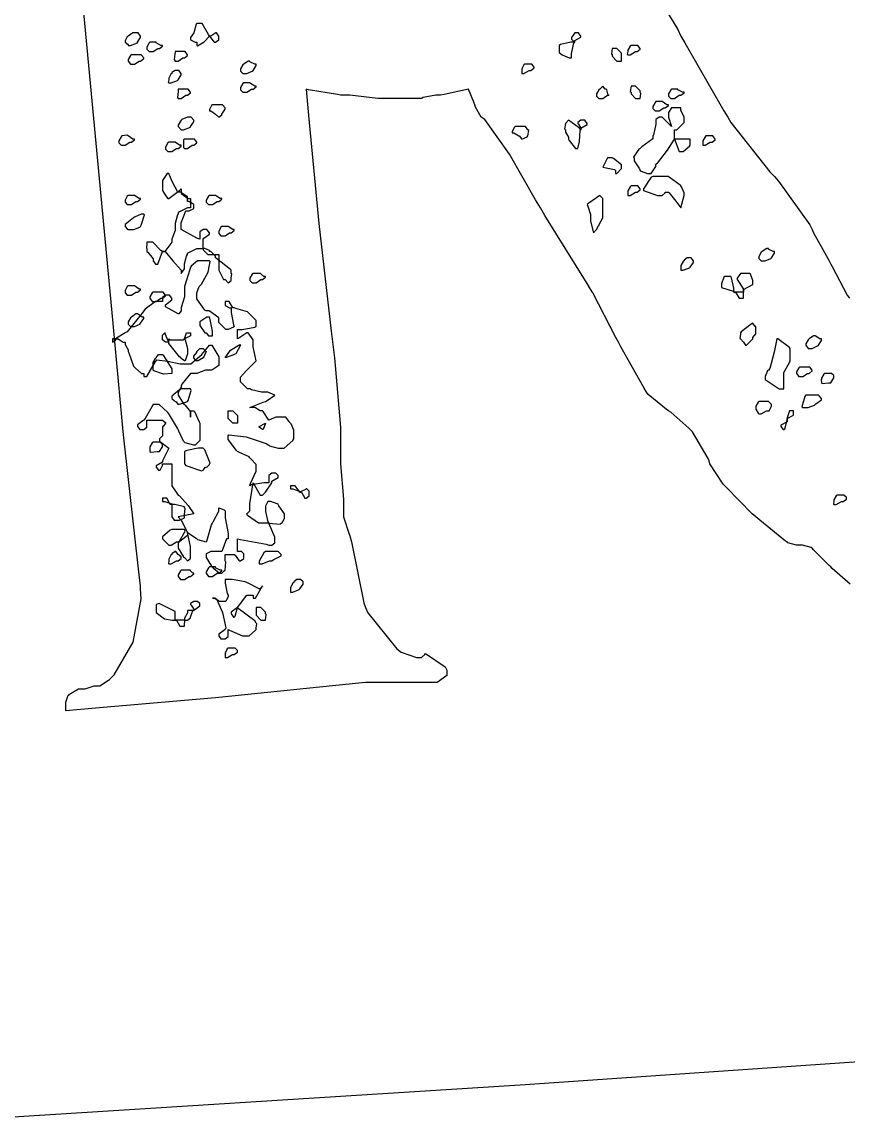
# Model space of a CAD drawing. Extents: x 71 to 283, y 22 to 328.
# Drawn here: x 220.87 to 230.21, y 51.6 to 64.01 of the extents above; entities that cross this region are included whole.
import ezdxf

# ---------------------------------------------------------------- set-up
doc = ezdxf.new("R2010")
doc.units = 0
doc.header["$MEASUREMENT"] = 0

msp = doc.modelspace()

# ---------------------------------------------------------------- linework, layer by layer
at = {"color": 7}
for points in [[(230.23, 57.6612), (230.028, 57.839), (230.011, 57.8556), (229.993, 57.8735), (229.817, 58.0499), (229.799, 58.0679), (229.789, 58.0775), (229.69, 58.1021), (229.658, 58.1021), (229.622, 58.1021), (229.526, 58.1297), (229.518, 58.1381), (229.5, 58.1477), (229.209, 58.3861), (229.165, 58.4207), (229.121, 58.4563), (228.829, 58.7555), (228.812, 58.7735), (228.794, 58.7911), (228.644, 59.0201), (228.636, 59.0543), (228.626, 59.0822), (228.45, 59.381), (228.424, 59.4071), (228.406, 59.4251), (228.203, 59.6029), (228.177, 59.6194), (228.15, 59.6374), (227.947, 59.8054), (227.93, 59.8318), (227.903, 59.8759), (227.638, 60.343), (227.612, 60.3952), (227.584, 60.4492), (227.321, 60.9505), (227.295, 60.9946), (227.259, 61.0567), (226.782, 61.8243), (226.73, 61.9125), (226.676, 62.0007), (226.381, 62.5175), (226.104, 62.9087), (226.06, 62.9348), (226.06, 62.9348), (225.998, 63.0509), (225.99, 63.077), (225.98, 63.1045), (225.918, 63.2534), (225.918, 63.2534), (225.918, 63.2534), (225.645, 63.1927), (225.601, 63.1832), (225.548, 63.1832), (225.407, 63.1567), (225.389, 63.1472), (225.301, 63.1472), (225.103, 63.1472), (225.036, 63.1472), (224.894, 63.1472), (224.578, 63.1832), (224.473, 63.1832), (224.437, 63.1927), (224.11, 63.2449), (224.084, 63.2534), (224.11, 62.9543), (224.229, 61.7361), (224.367, 60.5194), (224.403, 60.2188), (224.411, 60.1306), (224.473, 59.4307), (224.473, 59.1965), (224.473, 59.0201), (224.507, 58.6232), (224.507, 58.4909), (224.507, 58.4207), (224.569, 58.2263), (224.579, 58.2083), (224.595, 58.1381), (224.737, 57.4506), (224.755, 57.3966), (224.782, 57.3359), (225.107, 56.9309), (225.142, 56.9034), (225.159, 56.8949), (225.331, 56.8332), (225.389, 56.8332), (225.425, 56.8674), (225.433, 56.8773), (225.654, 56.727), (225.672, 56.691), (225.672, 56.691), (225.672, 56.6568), (225.672, 56.6568), (225.672, 56.6304), (225.565, 56.5506), (225.531, 56.5506), (225.504, 56.5506), (225.444, 56.5506), (225.425, 56.5506), (225.257, 56.5506), (224.881, 56.5506), (224.755, 56.5506), (224.419, 56.5161), (223.062, 56.3785), (221.703, 56.2599), (221.368, 56.2321), (221.368, 56.2501), (221.368, 56.2913), (221.368, 56.304), (221.368, 56.3301), (221.394, 56.4085), (221.404, 56.4085), (221.412, 56.4183), (221.511, 56.4804), (221.544, 56.4804), (221.589, 56.4804), (221.688, 56.5146), (221.721, 56.5146), (221.755, 56.5146), (221.852, 56.5767), (221.861, 56.5848), (221.914, 56.6388), (222.13, 57.0054), (222.222, 57.4947), (222.214, 57.609), (222.214, 57.609), (222.214, 57.6351), (222.214, 57.6432), (222.196, 57.7674), (222.02, 59.3467), (222.003, 59.5492), (221.888, 60.7674), (220.741, 72.9368)], [(228.071, 64.2772), (228.282, 63.9244), (228.317, 63.8528), (228.362, 63.7741), (228.802, 63.0068), (228.847, 62.9348), (228.881, 62.8745), (229.322, 62.3189), (229.376, 62.2653), (229.42, 62.2131), (229.773, 61.7195), (229.799, 61.6659), (229.817, 61.6313), (229.993, 61.3131), (230.011, 61.2771), (230.028, 61.251), (230.196, 60.9258), (230.223, 60.8902)]]:
    msp.add_lwpolyline(points, dxfattribs=at)
for points in [[(222.992, 63.8528), (222.982, 63.8708), (222.909, 63.9932), (222.885, 63.9932), (222.885, 63.9932), (222.858, 63.9932), (222.849, 63.9932), (222.84, 63.9851), (222.815, 63.8888), (222.815, 63.8888), (222.815, 63.8888), (222.779, 63.8348), (222.779, 63.8168), (222.779, 63.8087), (222.831, 63.7826), (222.849, 63.7826), (222.849, 63.7826), (222.849, 63.7565), (222.849, 63.7466), (222.855, 63.7413), (222.934, 63.7879), (222.992, 63.8528), (222.992, 63.8528), (222.992, 63.8528), (223.044, 63.7826), (223.062, 63.7826), (223.062, 63.7826), (223.096, 63.8087), (223.096, 63.8168), (223.096, 63.8168), (223.096, 63.8447), (223.096, 63.8528), (223.096, 63.8528), (223.07, 63.8888), (223.062, 63.8888), (223.052, 63.8803), (223.007, 63.8528), (222.992, 63.8528)], [(222.074, 63.7466), (222.074, 63.7466), (222.074, 63.7466), (222.074, 63.7466), (222.1, 63.7466), (222.18, 63.7741), (222.18, 63.7826), (222.18, 63.7826), (222.214, 63.8362), (222.214, 63.8528), (222.214, 63.8528), (222.188, 63.8888), (222.18, 63.8888), (222.18, 63.8888), (222.152, 63.8888), (222.144, 63.8888), (222.126, 63.8888), (222.074, 63.8528), (222.074, 63.8528), (222.064, 63.8447), (222.038, 63.7992), (222.038, 63.7826), (222.038, 63.7826), (222.074, 63.7565), (222.074, 63.7466)], [(227.119, 63.7826), (227.119, 63.8006), (227.189, 63.8404), (227.189, 63.8528), (227.189, 63.8528), (227.161, 63.8888), (227.153, 63.8888), (227.153, 63.8888), (227.127, 63.8888), (227.119, 63.8888), (227.119, 63.8888), (227.083, 63.8348), (227.083, 63.8168), (227.083, 63.8168), (227.109, 63.7921), (227.119, 63.7826), (227.075, 63.7826), (226.959, 63.7565), (226.942, 63.7466), (226.942, 63.73), (226.942, 63.6901), (226.942, 63.6764), (226.942, 63.6683), (226.977, 63.6404), (226.977, 63.6404), (226.977, 63.6404), (227.055, 63.6062), (227.083, 63.6062), (227.083, 63.6503), (227.109, 63.7741), (227.119, 63.7826)], [(222.39, 63.7826), (222.373, 63.7826), (222.333, 63.7826), (222.32, 63.7826), (222.311, 63.7741), (222.286, 63.7286), (222.286, 63.7124), (222.286, 63.7039), (222.311, 63.6764), (222.32, 63.6764), (222.32, 63.6764), (222.346, 63.6764), (222.356, 63.6764), (222.356, 63.6764), (222.408, 63.7124), (222.426, 63.7124), (222.426, 63.7124), (222.462, 63.7385), (222.462, 63.7466), (222.444, 63.7466), (222.39, 63.7741), (222.39, 63.7826)], [(227.648, 63.6404), (227.648, 63.6584), (227.594, 63.7124), (227.578, 63.7124), (227.578, 63.7124), (227.55, 63.7124), (227.542, 63.7124), (227.542, 63.7124), (227.532, 63.6503), (227.542, 63.6404), (227.542, 63.6242), (227.594, 63.5702), (227.612, 63.5702), (227.612, 63.5702), (227.638, 63.5702), (227.648, 63.5702), (227.648, 63.5702), (227.648, 63.6242), (227.648, 63.6404)], [(227.718, 63.6404), (227.718, 63.6404), (227.718, 63.6404), (227.718, 63.6404), (227.744, 63.6404), (227.803, 63.6764), (227.824, 63.6764), (227.824, 63.6764), (227.858, 63.7039), (227.858, 63.7124), (227.858, 63.7124), (227.832, 63.7466), (227.824, 63.7466), (227.806, 63.7466), (227.766, 63.7466), (227.754, 63.7466), (227.744, 63.7385), (227.718, 63.693), (227.718, 63.6764), (227.718, 63.6764), (227.712, 63.6461), (227.718, 63.6404)], [(222.11, 63.536), (222.11, 63.536), (222.144, 63.536), (222.144, 63.536), (222.144, 63.536), (222.196, 63.5702), (222.214, 63.5702), (222.214, 63.5702), (222.25, 63.5977), (222.25, 63.6062), (222.25, 63.6062), (222.222, 63.6404), (222.214, 63.6404), (222.188, 63.6404), (222.129, 63.6404), (222.11, 63.6404), (222.1, 63.6323), (222.074, 63.5868), (222.074, 63.5702), (222.074, 63.5702), (222.1, 63.536), (222.11, 63.536)], [(222.603, 63.5702), (222.603, 63.5702), (222.639, 63.5702), (222.639, 63.5702), (222.639, 63.5702), (222.691, 63.6062), (222.709, 63.6062), (222.709, 63.6062), (222.743, 63.6323), (222.743, 63.6404), (222.743, 63.6404), (222.717, 63.6764), (222.709, 63.6764), (222.681, 63.6764), (222.622, 63.6764), (222.603, 63.6764), (222.603, 63.6764), (222.593, 63.5882), (222.603, 63.5702), (222.603, 63.5702), (222.603, 63.5702), (222.603, 63.5702)], [(223.449, 63.5702), (223.449, 63.5702), (223.449, 63.5702), (223.449, 63.5702), (223.431, 63.5702), (223.379, 63.536), (223.379, 63.536), (223.369, 63.5275), (223.344, 63.4806), (223.344, 63.464), (223.344, 63.4559), (223.369, 63.4298), (223.379, 63.4298), (223.379, 63.4298), (223.405, 63.4298), (223.415, 63.4298), (223.415, 63.4298), (223.475, 63.4559), (223.485, 63.464), (223.485, 63.464), (223.521, 63.518), (223.521, 63.536), (223.503, 63.536), (223.449, 63.5621), (223.449, 63.5702)], [(222.533, 63.3236), (222.559, 63.3236), (222.629, 63.3511), (222.639, 63.3596), (222.639, 63.3596), (222.673, 63.4132), (222.673, 63.4298), (222.673, 63.4298), (222.647, 63.464), (222.639, 63.464), (222.639, 63.464), (222.611, 63.464), (222.603, 63.464), (222.603, 63.464), (222.567, 63.4393), (222.567, 63.4298), (222.557, 63.4213), (222.533, 63.3758), (222.533, 63.3596), (222.533, 63.3596), (222.527, 63.3293), (222.533, 63.3236)], [(226.519, 63.4298), (226.519, 63.4298), (226.519, 63.4298), (226.519, 63.4298), (226.545, 63.4298), (226.603, 63.464), (226.624, 63.464), (226.624, 63.464), (226.66, 63.4919), (226.66, 63.5), (226.66, 63.5), (226.632, 63.536), (226.624, 63.536), (226.606, 63.536), (226.566, 63.536), (226.554, 63.536), (226.544, 63.5275), (226.519, 63.4806), (226.519, 63.464), (226.519, 63.464), (226.519, 63.4298), (226.519, 63.4298)], [(223.449, 63.3236), (223.431, 63.3236), (223.391, 63.3236), (223.379, 63.3236), (223.369, 63.3155), (223.344, 63.27), (223.344, 63.2534), (223.344, 63.2449), (223.369, 63.2174), (223.379, 63.2174), (223.379, 63.2174), (223.405, 63.2174), (223.415, 63.2174), (223.415, 63.2174), (223.467, 63.2534), (223.485, 63.2534), (223.485, 63.2534), (223.521, 63.2795), (223.521, 63.2876), (223.503, 63.2876), (223.457, 63.3155), (223.449, 63.3236)], [(222.639, 63.1472), (222.639, 63.1472), (222.673, 63.1472), (222.673, 63.1472), (222.673, 63.1472), (222.726, 63.1832), (222.743, 63.1832), (222.743, 63.1832), (222.779, 63.2093), (222.779, 63.2174), (222.779, 63.2174), (222.752, 63.2534), (222.743, 63.2534), (222.717, 63.2534), (222.658, 63.2534), (222.639, 63.2534), (222.639, 63.2273), (222.629, 63.1567), (222.639, 63.1472)], [(227.471, 63.2534), (227.462, 63.2534), (227.435, 63.2876), (227.435, 63.2876), (227.401, 63.2534), (227.391, 63.2449), (227.365, 63.1994), (227.365, 63.1832), (227.365, 63.1747), (227.391, 63.1472), (227.401, 63.1472), (227.401, 63.1472), (227.426, 63.1472), (227.435, 63.1472), (227.435, 63.1472), (227.488, 63.1832), (227.506, 63.1832), (227.496, 63.1832), (227.48, 63.2449), (227.471, 63.2534), (227.471, 63.2534), (227.471, 63.2534), (227.471, 63.2534)], [(227.858, 63.2174), (227.858, 63.2354), (227.805, 63.2876), (227.788, 63.2876), (227.788, 63.2876), (227.762, 63.2876), (227.754, 63.2876), (227.754, 63.2876), (227.744, 63.2273), (227.754, 63.2174), (227.754, 63.2008), (227.806, 63.1472), (227.824, 63.1472), (227.824, 63.1472), (227.849, 63.1472), (227.858, 63.1472), (227.858, 63.1472), (227.866, 63.2037), (227.858, 63.2174)], [(228.283, 63.2534), (228.265, 63.2534), (228.224, 63.2534), (228.211, 63.2534), (228.202, 63.2449), (228.177, 63.1994), (228.177, 63.1832), (228.177, 63.1747), (228.202, 63.1472), (228.211, 63.1472), (228.211, 63.1472), (228.238, 63.1472), (228.247, 63.1472), (228.247, 63.1472), (228.299, 63.1832), (228.317, 63.1832), (228.317, 63.1832), (228.353, 63.2093), (228.353, 63.2174), (228.335, 63.2174), (228.283, 63.2449), (228.283, 63.2534)], [(223.062, 62.9708), (223.096, 62.9348), (223.096, 62.9348), (223.132, 62.9627), (223.132, 62.9708), (223.14, 62.9804), (223.168, 63.0259), (223.168, 63.041), (223.168, 63.041), (223.14, 63.077), (223.132, 63.077), (223.104, 63.077), (223.045, 63.077), (223.026, 63.077), (223.016, 63.0686), (222.992, 63.023), (222.992, 63.0068), (223.008, 63.0068), (223.062, 62.9708), (223.062, 62.9708)], [(228.107, 63.1112), (228.089, 63.1112), (228.048, 63.1112), (228.035, 63.1112), (228.025, 63.1031), (228.001, 63.0576), (228.001, 63.041), (228.001, 63.0329), (228.025, 63.0068), (228.035, 63.0068), (228.035, 63.0068), (228.061, 63.0068), (228.071, 63.0068), (228.071, 63.0068), (228.123, 63.041), (228.141, 63.041), (228.141, 63.041), (228.177, 63.0686), (228.177, 63.077), (228.159, 63.077), (228.107, 63.1112), (228.107, 63.1112)], [(228.247, 62.6883), (228.247, 62.6883), (228.299, 62.5479), (228.317, 62.5479), (228.344, 62.5479), (228.414, 62.6099), (228.424, 62.6181), (228.424, 62.636), (228.424, 62.6759), (228.424, 62.6883), (228.38, 62.6883), (228.28, 62.6883), (228.247, 62.6883), (228.247, 62.7158), (228.247, 62.775), (228.247, 62.7944), (228.273, 62.7944), (228.353, 62.8745), (228.353, 62.9006), (228.353, 62.9363), (228.317, 63.0149), (228.317, 63.041), (228.29, 63.041), (228.231, 63.041), (228.211, 63.041), (228.211, 63.041), (228.177, 62.9888), (228.177, 62.9708), (228.177, 62.9363), (228.211, 62.8304), (228.211, 62.8304), (228.211, 62.8304), (228.105, 62.9348), (228.071, 62.9348), (228.071, 62.9348), (228.035, 62.9102), (228.035, 62.9006), (228.035, 62.8565), (228.009, 62.7338), (228.001, 62.7242), (228.001, 62.6897), (227.876, 62.6001), (227.858, 62.5821), (227.841, 62.574), (227.783, 62.4829), (227.788, 62.4777), (227.788, 62.4431), (227.849, 62.3535), (227.858, 62.3355), (227.867, 62.3274), (227.94, 62.3013), (227.965, 62.3013), (227.981, 62.3013), (228.035, 62.3796), (228.035, 62.4057), (228.053, 62.4156), (228.167, 62.5616), (228.247, 62.6883), (228.247, 62.6883)], [(222.673, 62.7944), (222.673, 62.7944), (222.673, 62.7944), (222.673, 62.7944), (222.699, 62.7944), (222.779, 62.822), (222.779, 62.8304), (222.779, 62.8304), (222.815, 62.884), (222.815, 62.9006), (222.815, 62.9006), (222.787, 62.9348), (222.779, 62.9348), (222.779, 62.9348), (222.752, 62.9348), (222.743, 62.9348), (222.743, 62.9348), (222.681, 62.9102), (222.673, 62.9006), (222.663, 62.8922), (222.639, 62.8467), (222.639, 62.8304), (222.673, 62.7944)], [(226.483, 62.7242), (226.491, 62.7242), (226.519, 62.6883), (226.519, 62.6883), (226.519, 62.6883), (226.58, 62.7158), (226.59, 62.7242), (226.59, 62.7242), (226.598, 62.7863), (226.59, 62.7944), (226.59, 62.7944), (226.562, 62.8304), (226.554, 62.8304), (226.526, 62.8304), (226.467, 62.8304), (226.447, 62.8304), (226.438, 62.822), (226.413, 62.775), (226.413, 62.7585), (226.43, 62.7585), (226.474, 62.7338), (226.483, 62.7242)], [(227.189, 62.7944), (227.171, 62.8124), (227.048, 62.9006), (227.048, 62.9006), (227.013, 62.8646), (227.013, 62.8646), (227.003, 62.804), (227.013, 62.7944), (227.013, 62.7683), (227.048, 62.7091), (227.048, 62.6883), (227.057, 62.6717), (227.128, 62.5821), (227.153, 62.5821), (227.153, 62.5821), (227.171, 62.6622), (227.179, 62.7863), (227.189, 62.7944), (227.189, 62.8124), (227.259, 62.8523), (227.259, 62.8646), (227.259, 62.8646), (227.233, 62.9006), (227.225, 62.9006), (227.225, 62.9006), (227.197, 62.9006), (227.189, 62.9006), (227.189, 62.9006), (227.153, 62.8745), (227.153, 62.8646), (227.161, 62.8565), (227.189, 62.811), (227.189, 62.7944)], [(222.074, 62.7242), (222.074, 62.7242), (222.074, 62.7242), (222.074, 62.7242), (222.064, 62.7338), (222.003, 62.7242), (222.003, 62.7242), (221.994, 62.7158), (221.967, 62.6703), (221.967, 62.654), (221.967, 62.6456), (221.994, 62.6181), (222.003, 62.6181), (222.003, 62.6181), (222.028, 62.6181), (222.038, 62.6181), (222.038, 62.6181), (222.092, 62.654), (222.11, 62.654), (222.11, 62.654), (222.144, 62.6801), (222.144, 62.6883), (222.126, 62.6883), (222.074, 62.7242), (222.074, 62.7242)], [(222.709, 62.5821), (222.709, 62.5821), (222.743, 62.5821), (222.743, 62.5821), (222.743, 62.5821), (222.797, 62.6181), (222.815, 62.6181), (222.815, 62.6181), (222.849, 62.6456), (222.849, 62.654), (222.849, 62.654), (222.823, 62.6883), (222.815, 62.6883), (222.787, 62.6883), (222.728, 62.6883), (222.709, 62.6883), (222.699, 62.6801), (222.699, 62.5919), (222.709, 62.5821), (222.709, 62.5821), (222.709, 62.5821), (222.709, 62.5821)], [(228.564, 62.6181), (228.564, 62.6181), (228.564, 62.6181), (228.564, 62.6181), (228.59, 62.6181), (228.65, 62.654), (228.67, 62.654), (228.67, 62.654), (228.706, 62.6801), (228.706, 62.6883), (228.706, 62.6883), (228.679, 62.7242), (228.67, 62.7242), (228.652, 62.7242), (228.612, 62.7242), (228.6, 62.7242), (228.59, 62.7158), (228.564, 62.6703), (228.564, 62.654), (228.564, 62.654), (228.564, 62.6181), (228.564, 62.6181)], [(222.603, 62.654), (222.585, 62.654), (222.545, 62.654), (222.533, 62.654), (222.523, 62.6456), (222.497, 62.5987), (222.497, 62.5821), (222.497, 62.574), (222.523, 62.5479), (222.533, 62.5479), (222.533, 62.5479), (222.557, 62.5479), (222.567, 62.5479), (222.567, 62.5479), (222.621, 62.5821), (222.639, 62.5821), (222.639, 62.5821), (222.673, 62.6099), (222.673, 62.6181), (222.655, 62.6181), (222.603, 62.654), (222.603, 62.654)], [(227.435, 62.3715), (227.435, 62.3715), (227.568, 62.3454), (227.578, 62.3355), (227.578, 62.3355), (227.578, 62.3108), (227.578, 62.3013), (227.594, 62.3013), (227.648, 62.3549), (227.648, 62.3715), (227.648, 62.399), (227.558, 62.4692), (227.542, 62.4777), (227.542, 62.4777), (227.514, 62.4777), (227.506, 62.4777), (227.488, 62.4777), (227.435, 62.3715), (227.435, 62.3715)], [(222.92, 61.4535), (222.92, 61.437), (222.974, 61.3833), (222.992, 61.3833), (223.018, 61.3833), (223.096, 61.3833), (223.096, 61.3833), (223.096, 61.3488), (223.096, 61.2704), (223.096, 61.2429), (223.096, 61.2084), (223.15, 61.1008), (223.168, 61.1008), (223.202, 61.0665), (223.202, 61.0665), (223.238, 61.0926), (223.238, 61.1008), (223.238, 61.1188), (223.243, 61.1657), (223.238, 61.171), (223.238, 61.171), (223.238, 61.2069), (223.238, 61.2069), (223.228, 61.2165), (223.07, 61.3392), (223.062, 61.3473), (223.062, 61.3653), (223.008, 61.4193), (222.992, 61.4193), (222.992, 61.4288), (222.938, 61.4535), (222.92, 61.4535), (222.92, 61.4811), (222.92, 61.5403), (222.92, 61.5597), (222.928, 61.5692), (222.992, 61.6148), (222.992, 61.6299), (222.992, 61.6299), (222.964, 61.6659), (222.956, 61.6659), (222.956, 61.6659), (222.928, 61.6659), (222.92, 61.6659), (222.92, 61.6659), (222.885, 61.6398), (222.885, 61.6299), (222.885, 61.6133), (222.885, 61.5735), (222.885, 61.5597), (222.849, 61.5692), (222.673, 61.6687), (222.673, 61.7001), (222.673, 61.7442), (222.726, 61.8765), (222.743, 61.8765), (222.761, 61.8765), (222.815, 61.9044), (222.815, 61.9125), (222.815, 61.9125), (222.815, 61.94), (222.815, 61.9485), (222.805, 61.958), (222.758, 61.9827), (222.743, 61.9827), (222.743, 61.9827), (222.743, 62.0102), (222.743, 62.0187), (222.743, 62.0367), (222.665, 62.0889), (222.639, 62.0889), (222.629, 62.0984), (222.571, 62.2088), (222.533, 62.3013), (222.533, 62.3013), (222.515, 62.3013), (222.462, 62.2226), (222.462, 62.1951), (222.462, 62.1785), (222.462, 62.1386), (222.462, 62.1249), (222.462, 62.1069), (222.497, 62.0529), (222.497, 62.0529), (222.497, 62.0529), (222.523, 62.0187), (222.533, 62.0187), (222.533, 62.0187), (222.655, 62.1069), (222.673, 62.1249), (222.673, 62.1249), (222.673, 62.0984), (222.673, 62.0889), (222.673, 62.0723), (222.752, 62.0187), (222.779, 62.0187), (222.779, 61.9926), (222.779, 61.9333), (222.779, 61.9125), (222.743, 61.9125), (222.639, 61.8603), (222.639, 61.8423), (222.629, 61.8338), (222.603, 61.7347), (222.603, 61.7001), (222.603, 61.656), (222.567, 61.5569), (222.567, 61.5237), (222.557, 61.5075), (222.486, 61.4193), (222.462, 61.4193), (222.444, 61.4288), (222.351, 61.5237), (222.32, 61.5237), (222.32, 61.5237), (222.294, 61.5237), (222.286, 61.5237), (222.286, 61.5075), (222.279, 61.4606), (222.286, 61.4535), (222.286, 61.4535), (222.286, 61.4288), (222.286, 61.4193), (222.294, 61.4109), (222.356, 61.3378), (222.356, 61.3131), (222.356, 61.3131), (222.381, 61.2771), (222.39, 61.2771), (222.408, 61.2771), (222.462, 61.4193), (222.462, 61.4193), (222.491, 61.4193), (222.58, 61.3131), (222.673, 61.2069), (222.673, 61.2069), (222.673, 61.2069), (222.673, 61.1808), (222.673, 61.171), (222.673, 61.171), (222.709, 61.2249), (222.709, 61.2429), (222.709, 61.2786), (222.734, 61.3668), (222.743, 61.3833), (222.743, 61.4013), (222.849, 61.4535), (222.885, 61.4535), (222.885, 61.4535), (222.91, 61.4535), (222.92, 61.4535)], [(228.317, 61.9125), (228.317, 61.9125), (228.353, 62.0529), (228.353, 62.0529), (228.353, 62.0808), (228.326, 62.151), (228.317, 62.1591), (228.308, 62.169), (228.185, 62.2572), (228.177, 62.2653), (228.133, 62.2653), (228.034, 62.2653), (228.001, 62.2653), (227.983, 62.2572), (227.894, 62.1249), (227.894, 62.1249), (227.894, 62.1069), (228.053, 62.0529), (228.107, 62.0529), (228.107, 62.0529), (228.141, 62.0808), (228.141, 62.0889), (228.141, 62.0889), (228.167, 62.0889), (228.177, 62.0889), (228.185, 62.0808), (228.26, 61.9883), (228.317, 61.9125), (228.317, 61.9125)], [(227.718, 62.0529), (227.744, 62.0529), (227.803, 62.0889), (227.824, 62.0889), (227.824, 62.0889), (227.858, 62.1164), (227.858, 62.1249), (227.858, 62.1249), (227.832, 62.1591), (227.824, 62.1591), (227.806, 62.1591), (227.766, 62.1591), (227.754, 62.1591), (227.744, 62.151), (227.718, 62.1055), (227.718, 62.0889), (227.718, 62.0889), (227.718, 62.0529), (227.718, 62.0529)], [(222.144, 62.0529), (222.126, 62.0529), (222.086, 62.0529), (222.074, 62.0529), (222.064, 62.0448), (222.038, 61.9993), (222.038, 61.9827), (222.038, 61.9746), (222.064, 61.9485), (222.074, 61.9485), (222.074, 61.9485), (222.1, 61.9485), (222.11, 61.9485), (222.11, 61.9485), (222.162, 61.9827), (222.18, 61.9827), (222.18, 61.9827), (222.214, 62.0102), (222.214, 62.0187), (222.196, 62.0187), (222.144, 62.0529), (222.144, 62.0529)], [(223.062, 62.0529), (223.044, 62.0529), (223.004, 62.0529), (222.992, 62.0529), (222.982, 62.0448), (222.956, 61.9993), (222.956, 61.9827), (222.956, 61.9746), (222.982, 61.9485), (222.992, 61.9485), (222.992, 61.9485), (223.016, 61.9485), (223.026, 61.9485), (223.026, 61.9485), (223.078, 61.9827), (223.096, 61.9827), (223.096, 61.9827), (223.132, 62.0102), (223.132, 62.0187), (223.114, 62.0187), (223.07, 62.0448), (223.062, 62.0529)], [(227.295, 61.8063), (227.295, 61.7622), (227.329, 61.6299), (227.329, 61.6299), (227.365, 61.6659), (227.365, 61.6659), (227.435, 61.7982), (227.435, 61.8423), (227.435, 61.8779), (227.435, 61.9566), (227.435, 61.9827), (227.435, 61.9827), (227.435, 62.0187), (227.435, 62.0187), (227.435, 62.0187), (227.409, 62.0448), (227.401, 62.0529), (227.401, 62.0529), (227.276, 61.9661), (227.259, 61.9485), (227.268, 61.9305), (227.295, 61.8381), (227.295, 61.8063)], [(222.25, 61.8423), (222.222, 61.8423), (222.144, 61.8063), (222.144, 61.8063), (222.134, 61.7982), (222.038, 61.7252), (222.038, 61.7001), (222.038, 61.7001), (222.064, 61.6754), (222.074, 61.6659), (222.074, 61.6659), (222.1, 61.6659), (222.11, 61.6659), (222.136, 61.6659), (222.204, 61.692), (222.214, 61.7001), (222.222, 61.7181), (222.258, 61.8338), (222.25, 61.8423), (222.25, 61.8423), (222.25, 61.8423), (222.25, 61.8423)], [(223.202, 61.7001), (223.184, 61.7001), (223.144, 61.7001), (223.132, 61.7001), (223.122, 61.692), (223.096, 61.6465), (223.096, 61.6299), (223.096, 61.6218), (223.122, 61.5957), (223.132, 61.5957), (223.132, 61.5957), (223.158, 61.5957), (223.168, 61.5957), (223.168, 61.5957), (223.22, 61.6299), (223.238, 61.6299), (223.238, 61.6299), (223.272, 61.6574), (223.272, 61.6659), (223.255, 61.6659), (223.202, 61.7001), (223.202, 61.7001)], [(229.306, 61.4535), (229.288, 61.4535), (229.235, 61.4193), (229.235, 61.4193), (229.225, 61.4109), (229.199, 61.3639), (229.199, 61.3473), (229.199, 61.3392), (229.225, 61.3131), (229.235, 61.3131), (229.235, 61.3131), (229.26, 61.3131), (229.27, 61.3131), (229.27, 61.3131), (229.332, 61.3392), (229.342, 61.3473), (229.342, 61.3473), (229.376, 61.4013), (229.376, 61.4193), (229.358, 61.4193), (229.306, 61.4454), (229.306, 61.4535)], [(228.317, 61.2069), (228.344, 61.2069), (228.414, 61.2345), (228.424, 61.2429), (228.424, 61.2429), (228.46, 61.2965), (228.46, 61.3131), (228.46, 61.3131), (228.432, 61.3473), (228.424, 61.3473), (228.424, 61.3473), (228.396, 61.3473), (228.388, 61.3473), (228.388, 61.3473), (228.353, 61.3227), (228.353, 61.3131), (228.344, 61.3047), (228.317, 61.2592), (228.317, 61.2429), (228.317, 61.2429), (228.317, 61.2069), (228.317, 61.2069)], [(223.661, 58.3487), (223.661, 58.3487), (223.792, 58.3406), (223.802, 58.3487), (223.81, 58.3487), (223.838, 58.4027), (223.838, 58.4207), (223.838, 58.4563), (223.775, 58.5445), (223.767, 58.5611), (223.757, 58.5706), (223.684, 58.5971), (223.661, 58.5971), (223.652, 58.5971), (223.625, 58.5431), (223.625, 58.5251), (223.625, 58.481), (223.652, 58.3667), (223.661, 58.3487), (223.643, 58.3487), (223.603, 58.3487), (223.591, 58.3487), (223.547, 58.3487), (223.423, 58.4383), (223.415, 58.4549), (223.415, 58.4549), (223.439, 58.4824), (223.449, 58.4909), (223.449, 58.5706), (223.485, 58.8077), (223.485, 58.8077), (223.485, 58.8077), (223.563, 58.6673), (223.591, 58.6673), (223.625, 58.7015), (223.697, 58.8077), (223.697, 58.8257), (223.767, 58.8656), (223.767, 58.8779), (223.767, 58.8878), (223.74, 58.9139), (223.731, 58.9139), (223.731, 58.9139), (223.705, 58.9139), (223.697, 58.9139), (223.697, 58.9139), (223.661, 58.8878), (223.661, 58.8779), (223.661, 58.8617), (223.661, 58.8215), (223.661, 58.8077), (223.607, 58.8077), (223.467, 58.783), (223.449, 58.7735), (223.457, 58.7996), (223.521, 58.9386), (223.521, 58.9841), (223.521, 59.0116), (223.457, 59.0822), (223.449, 59.0903), (223.439, 59.0998), (223.325, 59.1524), (223.308, 59.1605), (223.299, 59.1704), (223.202, 59.2956), (223.202, 59.3369), (223.211, 59.3467), (223.405, 59.3245), (223.634, 59.2487), (223.661, 59.2307), (223.669, 59.2226), (223.769, 59.1965), (223.802, 59.1965), (223.836, 59.1965), (223.934, 59.2847), (223.944, 59.3027), (223.944, 59.3203), (223.944, 59.3605), (223.944, 59.3729), (223.944, 59.4004), (223.916, 59.4706), (223.908, 59.479), (223.898, 59.4886), (223.853, 59.5492), (223.838, 59.5492), (223.82, 59.5492), (223.78, 59.5492), (223.767, 59.5492), (223.74, 59.5492), (223.661, 59.5133), (223.661, 59.5133), (223.661, 59.5133), (223.599, 59.6113), (223.591, 59.6194), (223.563, 59.6194), (223.504, 59.6554), (223.485, 59.6554), (223.485, 59.6554), (223.457, 59.6554), (223.449, 59.6554), (223.449, 59.6554), (223.599, 59.7172), (223.625, 59.7256), (223.643, 59.7352), (223.731, 59.7958), (223.731, 59.7958), (223.731, 59.7958), (223.652, 59.8318), (223.625, 59.8318), (223.581, 59.8318), (223.467, 59.8579), (223.449, 59.866), (223.423, 59.866), (223.344, 59.9461), (223.344, 59.9722), (223.344, 59.9997), (223.405, 60.0699), (223.415, 60.0784), (223.423, 60.0879), (223.521, 60.1846), (223.521, 60.1846), (223.521, 60.1846), (223.485, 60.343), (223.485, 60.3952), (223.485, 60.4227), (223.431, 60.5014), (223.415, 60.5014), (223.415, 60.5014), (223.325, 60.4407), (223.308, 60.4312), (223.308, 60.4587), (223.308, 60.518), (223.308, 60.5374), (223.361, 60.5374), (223.503, 60.5635), (223.521, 60.5716), (223.521, 60.5716), (223.521, 60.5991), (223.521, 60.6076), (223.521, 60.6407), (223.423, 60.7356), (223.29, 60.7755), (223.272, 60.784), (223.255, 60.784), (223.214, 60.8542), (223.202, 60.8542), (223.202, 60.8542), (223.176, 60.8542), (223.168, 60.8542), (223.168, 60.8542), (223.168, 60.8281), (223.168, 60.8182), (223.168, 60.8101), (223.22, 60.784), (223.238, 60.784), (223.238, 60.7314), (223.263, 60.5896), (223.272, 60.5716), (223.263, 60.5635), (223.202, 60.5374), (223.202, 60.5374), (223.175, 60.5374), (223.096, 60.6157), (223.096, 60.6418), (223.096, 60.6697), (222.99, 60.748), (222.956, 60.748), (222.938, 60.7579), (222.849, 60.8831), (222.849, 60.9244), (222.849, 60.9519), (222.875, 61.0224), (222.885, 61.0306), (222.902, 61.0485), (222.978, 61.1851), (223, 61.3047), (222.992, 61.3131), (222.992, 61.3131), (222.885, 61.3131), (222.885, 61.3131), (222.858, 61.3131), (222.787, 61.2525), (222.779, 61.2429), (222.77, 61.2165), (222.709, 61.0249), (222.709, 60.9604), (222.709, 60.9078), (222.673, 60.7882), (222.673, 60.748), (222.673, 60.748), (222.647, 60.7138), (222.639, 60.7138), (222.639, 60.7138), (222.497, 60.7921), (222.497, 60.8182), (222.497, 60.8182), (222.567, 60.8722), (222.567, 60.8902), (222.567, 60.8902), (222.541, 60.9244), (222.533, 60.9244), (222.533, 60.9244), (222.505, 60.9244), (222.497, 60.9244), (222.497, 60.9244), (222.462, 60.8997), (222.462, 60.8902), (222.462, 60.8902), (222.462, 60.8542), (222.462, 60.8542), (222.462, 60.8542), (222.435, 60.8542), (222.426, 60.8542), (222.382, 60.8542), (222.267, 60.766), (222.25, 60.748), (222.232, 60.7219), (222.064, 60.5109), (222.038, 60.5014), (222.028, 60.4933), (221.941, 60.4407), (221.933, 60.4312), (221.933, 60.4312), (221.897, 60.4312), (221.897, 60.4312), (221.897, 60.4312), (221.897, 60.4051), (221.897, 60.3952), (221.897, 60.3952), (221.933, 60.4227), (221.933, 60.4312), (221.959, 60.4312), (222.017, 60.3952), (222.038, 60.3952), (222.038, 60.3691), (222.074, 60.3098), (222.074, 60.289), (222.082, 60.2728), (222.134, 60.1225), (222.144, 60.1126), (222.152, 60.1045), (222.225, 60.0424), (222.25, 60.0424), (222.25, 60.0424), (222.25, 60.0177), (222.25, 60.0082), (222.285, 60.0082), (222.381, 60.1761), (222.39, 60.1846), (222.399, 60.1941), (222.523, 60.1804), (222.662, 60.1486), (222.709, 60.1486), (222.709, 60.1486), (222.734, 60.1486), (222.743, 60.1486), (222.783, 60.1486), (222.906, 60.2548), (222.992, 60.361), (222.992, 60.361), (223.018, 60.361), (223.096, 60.2287), (223.096, 60.1846), (223.096, 60.1846), (223.096, 60.1581), (223.096, 60.1486), (223.096, 60.132), (223.018, 60.0784), (222.992, 60.0784), (222.947, 60.0784), (222.848, 60.0424), (222.815, 60.0424), (222.779, 60.0424), (222.681, 59.92), (222.673, 59.902), (222.673, 59.8854), (222.639, 59.8318), (222.639, 59.8318), (222.639, 59.7972), (222.699, 59.6995), (222.709, 59.6896), (222.717, 59.6815), (222.779, 59.6085), (222.779, 59.5835), (222.779, 59.5835), (222.779, 59.5588), (222.779, 59.5492), (222.779, 59.5492), (222.779, 59.6194), (222.779, 59.6194), (222.779, 59.6194), (222.805, 59.6194), (222.815, 59.6194), (222.823, 59.6113), (222.875, 59.4967), (222.885, 59.479), (222.885, 59.461), (222.885, 59.4212), (222.885, 59.4071), (222.885, 59.381), (222.885, 59.3027), (222.885, 59.3027), (222.885, 59.2847), (222.831, 59.2307), (222.815, 59.2307), (222.815, 59.2307), (222.717, 59.2586), (222.709, 59.2667), (222.699, 59.2762), (222.647, 59.3908), (222.639, 59.4071), (222.629, 59.4251), (222.541, 59.5753), (222.533, 59.5835), (222.523, 59.6015), (222.424, 59.6896), (222.39, 59.6896), (222.355, 59.6896), (222.267, 59.5313), (222.25, 59.5133), (222.24, 59.5051), (222.18, 59.4596), (222.18, 59.4431), (222.18, 59.4431), (222.204, 59.4071), (222.214, 59.4071), (222.214, 59.4071), (222.24, 59.4071), (222.25, 59.4071), (222.25, 59.4071), (222.286, 59.4349), (222.286, 59.4431), (222.286, 59.461), (222.286, 59.5009), (222.286, 59.5133), (222.33, 59.5133), (222.462, 59.5133), (222.462, 59.5133), (222.462, 59.5133), (222.497, 59.4886), (222.497, 59.479), (222.497, 59.479), (222.47, 59.4431), (222.462, 59.4431), (222.462, 59.4431), (222.462, 59.3644), (222.462, 59.3369), (222.462, 59.3369), (222.435, 59.3122), (222.426, 59.3027), (222.426, 59.2762), (222.533, 59.1965), (222.533, 59.1965), (222.533, 59.1965), (222.462, 59.0543), (222.462, 59.0543), (222.462, 59.0381), (222.39, 58.9979), (222.39, 58.9841), (222.39, 58.9841), (222.417, 58.9499), (222.426, 58.9499), (222.435, 58.9499), (222.462, 59.0035), (222.462, 59.0201), (222.488, 59.0201), (222.546, 59.0201), (222.567, 59.0201), (222.567, 58.9675), (222.567, 58.8479), (222.567, 58.8077), (222.567, 58.7735), (222.629, 58.6768), (222.639, 58.6673), (222.655, 58.6588), (222.753, 58.5488), (222.815, 58.4549), (222.815, 58.4549), (222.639, 58.4207), (222.673, 58.3847), (222.743, 58.2443), (222.743, 58.2097), (222.639, 58.1297), (222.639, 58.1021), (222.639, 58.0679), (222.699, 57.9713), (222.709, 57.9617), (222.743, 57.9258), (222.743, 57.9258), (222.779, 57.9533), (222.779, 57.9617), (222.779, 57.9797), (222.779, 58.0196), (222.779, 58.0319), (222.779, 58.0856), (222.743, 58.2443), (222.743, 58.2443), (222.743, 58.2443), (222.84, 58.1822), (222.849, 58.1723), (222.858, 58.1642), (222.956, 58.1381), (222.956, 58.1381), (222.964, 58.1477), (223.016, 58.3325), (223.026, 58.3487), (223.034, 58.3667), (223.096, 58.4867), (223.096, 58.5251), (223.096, 58.5251), (223.158, 58.5004), (223.168, 58.4909), (223.168, 58.4122), (223.202, 58.233), (223.202, 58.1723), (223.184, 58.1723), (223.132, 58.0319), (223.132, 58.0319), (223.026, 58.0319), (223.008, 58.0319), (222.956, 58.0058), (222.956, 57.996), (222.956, 57.9617), (223.016, 57.8651), (223.026, 57.8556), (223.034, 57.8474), (223.107, 57.7854), (223.132, 57.7854), (223.132, 57.7854), (223.158, 57.8115), (223.168, 57.8196), (223.168, 57.8196), (223.176, 57.9092), (223.168, 57.9258), (223.168, 57.9438), (223.168, 57.9836), (223.168, 57.996), (223.194, 57.996), (223.252, 57.996), (223.272, 57.996), (223.281, 57.9878), (223.328, 57.9258), (223.344, 57.9258), (223.344, 57.9258), (223.379, 57.9533), (223.379, 57.9617), (223.379, 57.9617), (223.379, 57.9878), (223.379, 57.996), (223.379, 58.0058), (223.352, 58.0319), (223.344, 58.0319), (223.344, 58.0319), (223.308, 58.0319), (223.308, 58.0319), (223.308, 58.0679), (223.308, 58.1462), (223.308, 58.1723), (223.343, 58.1642), (223.634, 58.112), (223.661, 58.1021), (223.661, 58.1021), (223.687, 58.1021), (223.697, 58.1021), (223.697, 58.1021), (223.731, 58.1297), (223.731, 58.1381), (223.731, 58.1918), (223.661, 58.3487), (223.661, 58.3487)], [(223.555, 61.171), (223.537, 61.171), (223.497, 61.171), (223.485, 61.171), (223.475, 61.1628), (223.449, 61.1173), (223.449, 61.1008), (223.449, 61.0926), (223.475, 61.0665), (223.485, 61.0665), (223.485, 61.0665), (223.511, 61.0665), (223.521, 61.0665), (223.521, 61.0665), (223.573, 61.1008), (223.591, 61.1008), (223.591, 61.1008), (223.625, 61.1283), (223.625, 61.1367), (223.607, 61.1367), (223.567, 61.171), (223.555, 61.171)], [(229.023, 60.9604), (229.023, 60.9879), (229.129, 61.0471), (229.129, 61.0665), (229.129, 61.0926), (229.102, 61.1628), (229.093, 61.171), (229.067, 61.171), (229.008, 61.171), (228.989, 61.171), (228.989, 61.171), (228.953, 61.1188), (228.953, 61.1008), (228.961, 61.0926), (229.023, 60.9935), (229.023, 60.9604), (228.995, 60.9604), (228.936, 60.9604), (228.917, 60.9604), (228.917, 61.0044), (228.891, 61.1202), (228.883, 61.1367), (228.865, 61.1367), (228.825, 61.1367), (228.812, 61.1367), (228.802, 61.1283), (228.776, 61.0553), (228.776, 61.0306), (228.776, 61.014), (228.907, 60.9699), (228.917, 60.9604), (228.935, 60.9604), (228.975, 60.8902), (228.989, 60.8902), (228.989, 60.8902), (229.013, 60.8902), (229.023, 60.8902), (229.023, 60.9604)], [(222.144, 61.0306), (222.126, 61.0306), (222.086, 61.0306), (222.074, 61.0306), (222.064, 61.0224), (222.038, 60.9769), (222.038, 60.9604), (222.038, 60.9519), (222.064, 60.9244), (222.074, 60.9244), (222.074, 60.9244), (222.1, 60.9244), (222.11, 60.9244), (222.11, 60.9244), (222.162, 60.9604), (222.18, 60.9604), (222.18, 60.9604), (222.214, 60.9865), (222.214, 60.9946), (222.196, 60.9946), (222.144, 61.0306), (222.144, 61.0306)], [(222.356, 60.8542), (222.356, 60.8542), (222.39, 60.8542), (222.39, 60.8542), (222.39, 60.8542), (222.444, 60.8902), (222.462, 60.8902), (222.462, 60.8902), (222.497, 60.9163), (222.497, 60.9244), (222.497, 60.9244), (222.47, 60.9604), (222.462, 60.9604), (222.435, 60.9604), (222.375, 60.9604), (222.356, 60.9604), (222.346, 60.9519), (222.32, 60.9064), (222.32, 60.8902), (222.32, 60.8902), (222.346, 60.8542), (222.356, 60.8542)], [(222.18, 60.7138), (222.18, 60.7138), (222.18, 60.7138), (222.18, 60.7138), (222.162, 60.7138), (222.11, 60.6778), (222.11, 60.6778), (222.1, 60.6697), (222.074, 60.6242), (222.074, 60.6076), (222.074, 60.5991), (222.1, 60.5716), (222.11, 60.5716), (222.11, 60.5716), (222.134, 60.5716), (222.144, 60.5716), (222.144, 60.5716), (222.204, 60.5991), (222.214, 60.6076), (222.214, 60.6076), (222.25, 60.6612), (222.25, 60.6778), (222.232, 60.6778), (222.18, 60.7138), (222.18, 60.7138)], [(222.992, 60.6778), (222.964, 60.6778), (222.885, 60.6256), (222.885, 60.6076), (222.885, 60.5815), (222.938, 60.5014), (222.956, 60.5014), (222.956, 60.5014), (222.982, 60.4654), (222.992, 60.4654), (222.992, 60.4654), (223.026, 60.4654), (223.026, 60.4654), (223.026, 60.5194), (223, 60.6517), (222.992, 60.6778)], [(228.989, 60.5014), (228.989, 60.4848), (228.982, 60.4379), (228.989, 60.4312), (229.023, 60.3952), (229.023, 60.3952), (229.049, 60.361), (229.059, 60.361), (229.059, 60.361), (229.12, 60.4227), (229.129, 60.4312), (229.129, 60.4492), (229.165, 60.489), (229.165, 60.5014), (229.165, 60.5194), (229.165, 60.5592), (229.165, 60.5716), (229.155, 60.5716), (229.129, 60.6076), (229.129, 60.6076), (229.111, 60.5991), (228.997, 60.5109), (228.989, 60.5014)], [(222.533, 60.3952), (222.533, 60.3952), (222.497, 60.3952), (222.497, 60.3952), (222.497, 60.3952), (222.462, 60.4227), (222.462, 60.4312), (222.462, 60.4312), (222.462, 60.4573), (222.462, 60.4654), (222.462, 60.4753), (222.487, 60.5014), (222.497, 60.5014), (222.487, 60.4933), (222.523, 60.4132), (222.533, 60.3952)], [(222.709, 60.4312), (222.709, 60.4312), (222.734, 60.5014), (222.743, 60.5014), (222.743, 60.5014), (222.77, 60.5014), (222.779, 60.5014), (222.779, 60.5014), (222.779, 60.4753), (222.779, 60.4654), (222.709, 60.4312)], [(229.835, 60.4654), (229.835, 60.4654), (229.835, 60.4654), (229.835, 60.4654), (229.817, 60.4654), (229.765, 60.4312), (229.765, 60.4312), (229.755, 60.4227), (229.729, 60.3772), (229.729, 60.361), (229.729, 60.361), (229.755, 60.325), (229.765, 60.325), (229.765, 60.325), (229.789, 60.325), (229.799, 60.325), (229.799, 60.325), (229.861, 60.3525), (229.871, 60.361), (229.871, 60.361), (229.905, 60.4146), (229.905, 60.4312), (229.887, 60.4312), (229.835, 60.4654), (229.835, 60.4654)], [(222.709, 60.4312), (222.717, 60.4227), (222.743, 60.3236), (222.743, 60.289), (222.743, 60.2629), (222.717, 60.1846), (222.709, 60.1846), (222.709, 60.1846), (222.673, 60.2107), (222.673, 60.2188), (222.655, 60.2287), (222.533, 60.3814), (222.533, 60.4312), (222.549, 60.4227), (222.691, 60.4227), (222.709, 60.4312)], [(223.344, 60.361), (223.344, 60.361), (223.29, 60.2643), (223.272, 60.2548), (223.255, 60.2463), (223.168, 60.2188), (223.168, 60.2188), (223.168, 60.2188), (223.228, 60.3031), (223.336, 60.3691), (223.344, 60.361)], [(229.482, 59.866), (229.482, 59.866), (229.482, 59.902), (229.482, 59.902), (229.482, 59.9295), (229.482, 59.9888), (229.482, 60.0082), (229.482, 60.0523), (229.543, 60.1666), (229.552, 60.1846), (229.552, 60.2107), (229.552, 60.27), (229.552, 60.289), (229.552, 60.289), (229.552, 60.3169), (229.552, 60.325), (229.543, 60.3345), (229.412, 60.4312), (229.412, 60.4312), (229.401, 60.4312), (229.37, 60.2823), (229.322, 60.0964), (229.306, 60.0784), (229.296, 60.0699), (229.27, 60.0082), (229.27, 60.0082), (229.27, 59.9736), (229.428, 59.866), (229.482, 59.866)], [(222.567, 60.0424), (222.567, 60.041), (222.473, 60.0343), (222.364, 60.0699), (222.356, 60.0784), (222.356, 60.0964), (222.356, 60.1363), (222.356, 60.1486), (222.356, 60.1666), (222.381, 60.2107), (222.39, 60.2188), (222.39, 60.2188), (222.417, 60.2548), (222.426, 60.2548), (222.426, 60.2548), (222.462, 60.2548), (222.462, 60.2548), (222.47, 60.2463), (222.567, 60.0936), (222.567, 60.0424)], [(222.849, 60.1846), (222.84, 60.1846), (222.815, 60.2188), (222.815, 60.2188), (222.815, 60.2368), (222.849, 60.2767), (222.849, 60.289), (222.885, 60.325), (222.885, 60.325), (222.91, 60.325), (222.92, 60.325), (222.956, 60.289), (222.956, 60.289), (222.928, 60.2287), (222.92, 60.2188), (222.92, 60.2188), (222.866, 60.1846), (222.849, 60.1846)], [(229.765, 60.1126), (229.737, 60.1126), (229.678, 60.1126), (229.658, 60.1126), (229.649, 60.1045), (229.622, 60.059), (229.622, 60.0424), (229.622, 60.0424), (229.649, 60.0082), (229.658, 60.0082), (229.658, 60.0082), (229.694, 60.0082), (229.694, 60.0082), (229.694, 60.0082), (229.747, 60.0424), (229.765, 60.0424), (229.765, 60.0424), (229.799, 60.0699), (229.799, 60.0784), (229.799, 60.0784), (229.773, 60.1126), (229.765, 60.1126)], [(229.905, 59.9362), (229.905, 59.9362), (229.905, 59.9362), (229.905, 59.9362), (229.913, 59.9281), (229.986, 59.9362), (230.011, 59.9362), (230.011, 59.9362), (230.047, 59.9902), (230.047, 60.0082), (230.047, 60.0177), (230.019, 60.0424), (230.011, 60.0424), (229.993, 60.0424), (229.953, 60.0424), (229.941, 60.0424), (229.931, 60.0343), (229.905, 59.9888), (229.905, 59.9722), (229.901, 59.968), (229.904, 59.9362), (229.905, 59.9362)], [(222.779, 59.866), (222.752, 59.866), (222.692, 59.866), (222.673, 59.866), (222.655, 59.8579), (222.567, 59.7849), (222.567, 59.7598), (222.567, 59.7598), (222.593, 59.7352), (222.603, 59.7256), (222.611, 59.7256), (222.639, 59.6896), (222.639, 59.6896), (222.639, 59.6896), (222.726, 59.7172), (222.743, 59.7256), (222.752, 59.7352), (222.787, 59.8495), (222.779, 59.866), (222.779, 59.866), (222.779, 59.866), (222.779, 59.866)], [(229.199, 59.5835), (229.199, 59.5835), (229.199, 59.5835), (229.199, 59.5835), (229.225, 59.5835), (229.285, 59.6194), (229.306, 59.6194), (229.314, 59.6194), (229.342, 59.6731), (229.342, 59.6896), (229.342, 59.6896), (229.314, 59.7172), (229.306, 59.7256), (229.278, 59.7256), (229.219, 59.7256), (229.199, 59.7256), (229.19, 59.7172), (229.165, 59.6717), (229.165, 59.6554), (229.165, 59.6374), (229.19, 59.5933), (229.199, 59.5835)], [(229.694, 59.6554), (229.694, 59.6554), (229.729, 59.6554), (229.729, 59.6554), (229.755, 59.6554), (229.825, 59.6815), (229.835, 59.6896), (229.843, 59.6995), (229.905, 59.7447), (229.905, 59.7598), (229.905, 59.7598), (229.879, 59.7877), (229.871, 59.7958), (229.835, 59.7958), (229.755, 59.7958), (229.729, 59.7958), (229.719, 59.7793), (229.684, 59.665), (229.694, 59.6554)], [(223.308, 59.5492), (223.308, 59.5492), (223.308, 59.479), (223.308, 59.479), (223.308, 59.479), (223.281, 59.479), (223.272, 59.479), (223.255, 59.479), (223.202, 59.5327), (223.202, 59.5492), (223.202, 59.5492), (223.202, 59.6194), (223.202, 59.6194), (223.202, 59.6194), (223.228, 59.6194), (223.238, 59.6194), (223.255, 59.6194), (223.308, 59.5672), (223.308, 59.5492)], [(229.518, 59.5133), (229.518, 59.5313), (229.588, 59.5711), (229.588, 59.5835), (229.588, 59.5835), (229.588, 59.6113), (229.588, 59.6194), (229.588, 59.6194), (229.561, 59.6194), (229.552, 59.6194), (229.543, 59.6194), (229.518, 59.5408), (229.518, 59.5133), (229.518, 59.4967), (229.446, 59.4568), (229.446, 59.4431), (229.446, 59.4431), (229.472, 59.4071), (229.482, 59.4071), (229.49, 59.4169), (229.518, 59.5133), (229.518, 59.5133)], [(223.625, 59.479), (223.625, 59.479), (223.599, 59.4071), (223.591, 59.4071), (223.591, 59.4071), (223.555, 59.4349), (223.555, 59.4431), (223.625, 59.479)], [(222.32, 59.1605), (222.32, 59.1605), (222.32, 59.1605), (222.32, 59.1605), (222.329, 59.1524), (222.402, 59.1605), (222.426, 59.1605), (222.426, 59.1605), (222.462, 59.2145), (222.462, 59.2307), (222.462, 59.2406), (222.435, 59.2667), (222.426, 59.2667), (222.408, 59.2667), (222.369, 59.2667), (222.356, 59.2667), (222.346, 59.2586), (222.32, 59.213), (222.32, 59.1965), (222.32, 59.1965), (222.32, 59.1605), (222.32, 59.1605)], [(222.92, 59.1965), (222.866, 59.1965), (222.735, 59.1704), (222.709, 59.1605), (222.709, 59.1263), (222.709, 59.0476), (222.709, 59.0201), (222.726, 59.0035), (222.902, 58.9414), (222.92, 58.9499), (222.92, 58.9499), (222.946, 58.9841), (222.956, 58.9841), (222.964, 58.9841), (222.992, 59.0116), (222.992, 59.0201), (223, 59.0296), (222.938, 59.1799), (222.92, 59.1965)], [(224.014, 58.7015), (224.03, 58.7015), (224.07, 58.6313), (224.084, 58.6313), (224.084, 58.6313), (224.12, 58.6588), (224.12, 58.6673), (224.12, 58.6673), (224.12, 58.6934), (224.12, 58.7015), (224.12, 58.7114), (224.093, 58.7375), (224.084, 58.7375), (224.075, 58.7294), (224.014, 58.7015), (224.014, 58.7015), (224.004, 58.7114), (223.959, 58.7735), (223.944, 58.7735), (223.944, 58.7735), (223.916, 58.7735), (223.908, 58.7735), (223.908, 58.7735), (223.908, 58.747), (223.908, 58.7375), (223.934, 58.7375), (224.004, 58.7114), (224.014, 58.7015)], [(222.567, 58.5611), (222.549, 58.5611), (222.509, 58.6313), (222.497, 58.6313), (222.497, 58.6313), (222.47, 58.6313), (222.462, 58.6313), (222.462, 58.6313), (222.462, 58.6066), (222.462, 58.5971), (222.488, 58.5971), (222.567, 58.5706), (222.567, 58.5611), (222.567, 58.5611), (222.567, 58.4563), (222.567, 58.4207), (222.567, 58.4207), (222.593, 58.3847), (222.603, 58.3847), (222.603, 58.3847), (222.629, 58.3847), (222.639, 58.3847), (222.655, 58.3847), (222.709, 58.4122), (222.709, 58.4207), (222.709, 58.4468), (222.717, 58.517), (222.709, 58.5251), (222.709, 58.535), (222.601, 58.5611), (222.567, 58.5611)], [(230.047, 58.5611), (230.073, 58.5611), (230.131, 58.5971), (230.152, 58.5971), (230.152, 58.5971), (230.188, 58.6232), (230.188, 58.6313), (230.188, 58.6412), (230.16, 58.6673), (230.152, 58.6673), (230.134, 58.6673), (230.094, 58.6673), (230.081, 58.6673), (230.072, 58.6588), (230.047, 58.6133), (230.047, 58.5971), (230.047, 58.5971), (230.041, 58.5668), (230.047, 58.5611)], [(222.709, 58.2785), (222.673, 58.2785), (222.593, 58.2785), (222.567, 58.2785), (222.549, 58.2704), (222.462, 58.1974), (222.462, 58.1723), (222.462, 58.1723), (222.487, 58.1477), (222.497, 58.1381), (222.533, 58.1021), (222.559, 58.1021), (222.618, 58.1381), (222.639, 58.1381), (222.655, 58.1477), (222.717, 58.262), (222.709, 58.2785), (222.709, 58.2785), (222.709, 58.2785), (222.709, 58.2785)], [(222.533, 57.8915), (222.533, 57.8915), (222.533, 57.8915), (222.533, 57.8915), (222.559, 57.8915), (222.618, 57.9258), (222.639, 57.9258), (222.639, 57.9258), (222.673, 57.9533), (222.673, 57.9617), (222.673, 57.9713), (222.639, 57.996), (222.639, 57.996), (222.639, 57.996), (222.611, 58.0319), (222.603, 58.0319), (222.603, 58.0319), (222.567, 58.0058), (222.567, 57.996), (222.557, 57.9878), (222.533, 57.9423), (222.533, 57.9258), (222.533, 57.9258), (222.528, 57.8954), (222.533, 57.8915)], [(223.555, 57.8915), (223.555, 57.8915), (223.555, 57.8915), (223.555, 57.8915), (223.589, 57.8915), (223.669, 57.9258), (223.697, 57.9258), (223.713, 57.9356), (223.802, 57.9808), (223.802, 57.996), (223.802, 57.996), (223.775, 58.0238), (223.767, 58.0319), (223.731, 58.0319), (223.652, 58.0319), (223.625, 58.0319), (223.607, 58.0154), (223.555, 57.9229), (223.555, 57.8915)], [(223.062, 57.8556), (223.044, 57.8556), (223.004, 57.8556), (222.992, 57.8556), (222.982, 57.8474), (222.956, 57.8019), (222.956, 57.7854), (222.956, 57.7854), (222.982, 57.7494), (222.992, 57.7494), (222.992, 57.7494), (223.016, 57.7494), (223.026, 57.7494), (223.026, 57.7494), (223.078, 57.7854), (223.096, 57.7854), (223.096, 57.7854), (223.132, 57.8115), (223.132, 57.8196), (223.114, 57.8196), (223.062, 57.8474), (223.062, 57.8556)], [(222.779, 57.8196), (222.752, 57.8196), (222.692, 57.8196), (222.673, 57.8196), (222.663, 57.8115), (222.639, 57.766), (222.639, 57.7494), (222.639, 57.7494), (222.663, 57.7152), (222.673, 57.7152), (222.673, 57.7152), (222.709, 57.7152), (222.709, 57.7152), (222.709, 57.7152), (222.761, 57.7494), (222.779, 57.7494), (222.779, 57.7494), (222.815, 57.7769), (222.815, 57.7854), (222.805, 57.7854), (222.779, 57.8115), (222.779, 57.8196)], [(223.308, 57.3966), (223.308, 57.3966), (223.413, 57.5388), (223.449, 57.5388), (223.449, 57.5388), (223.475, 57.5388), (223.485, 57.5388), (223.485, 57.5388), (223.485, 57.5123), (223.485, 57.5028), (223.511, 57.5028), (223.591, 57.6432), (223.591, 57.6432), (223.591, 57.6432), (223.563, 57.609), (223.555, 57.609), (223.555, 57.609), (223.431, 57.6711), (223.415, 57.6792), (223.397, 57.6887), (223.25, 57.7152), (223.202, 57.7152), (223.202, 57.7152), (223.168, 57.7152), (223.168, 57.7152), (223.168, 57.6711), (223.193, 57.5564), (223.202, 57.5388), (223.202, 57.5208), (223.176, 57.4668), (223.168, 57.4668), (223.168, 57.4668), (223.132, 57.4668), (223.132, 57.4668), (223.104, 57.4668), (223.045, 57.5028), (223.026, 57.5028), (223.026, 57.5028), (223.052, 57.5028), (223.062, 57.5028), (223.07, 57.4947), (223.14, 57.3401), (223.176, 57.168), (223.168, 57.15), (223.168, 57.15), (223.096, 57.0978), (223.096, 57.0798), (223.096, 57.0798), (223.122, 57.0438), (223.132, 57.0438), (223.132, 57.0438), (223.158, 57.0438), (223.168, 57.0438), (223.168, 57.0438), (223.202, 57.0713), (223.202, 57.0798), (223.202, 57.0978), (223.202, 57.1377), (223.202, 57.15), (223.219, 57.1419), (223.365, 57.0798), (223.415, 57.0798), (223.441, 57.0798), (223.511, 57.1419), (223.521, 57.15), (223.521, 57.168), (223.526, 57.2149), (223.521, 57.2202), (223.503, 57.2477), (223.316, 57.3885), (223.308, 57.3966)], [(223.908, 57.573), (223.908, 57.573), (223.908, 57.573), (223.908, 57.573), (223.934, 57.573), (224.004, 57.6005), (224.014, 57.609), (224.014, 57.609), (224.05, 57.6626), (224.05, 57.6792), (224.05, 57.6887), (224.022, 57.7152), (224.014, 57.7152), (224.014, 57.7152), (223.986, 57.7152), (223.978, 57.7152), (223.978, 57.7152), (223.944, 57.6887), (223.944, 57.6792), (223.934, 57.6711), (223.908, 57.6255), (223.908, 57.609), (223.908, 57.609), (223.908, 57.5829), (223.908, 57.573)], [(222.815, 57.3624), (222.823, 57.3719), (222.885, 57.4174), (222.885, 57.4326), (222.885, 57.4421), (222.858, 57.4668), (222.849, 57.4668), (222.849, 57.4668), (222.823, 57.4668), (222.815, 57.4668), (222.815, 57.4668), (222.779, 57.4421), (222.779, 57.4326), (222.787, 57.4241), (222.815, 57.3786), (222.815, 57.3624), (222.797, 57.3624), (222.756, 57.3624), (222.743, 57.3624), (222.743, 57.3359), (222.709, 57.2766), (222.709, 57.2562), (222.681, 57.2562), (222.622, 57.2562), (222.603, 57.2562), (222.603, 57.2742), (222.603, 57.314), (222.603, 57.3264), (222.603, 57.3539), (222.425, 57.4421), (222.39, 57.4326), (222.39, 57.416), (222.39, 57.3761), (222.39, 57.3624), (222.39, 57.3401), (222.483, 57.2699), (222.572, 57.2562), (222.603, 57.2562), (222.619, 57.2562), (222.659, 57.186), (222.673, 57.186), (222.673, 57.186), (222.699, 57.186), (222.709, 57.186), (222.709, 57.2036), (222.714, 57.2505), (222.709, 57.2562), (222.709, 57.2562), (222.743, 57.2562), (222.743, 57.2562), (222.743, 57.2562), (222.779, 57.2823), (222.779, 57.2904), (222.779, 57.2904), (222.805, 57.3624), (222.815, 57.3624)], [(223.308, 57.3966), (223.308, 57.3966), (223.238, 57.3444), (223.238, 57.3264), (223.238, 57.3264), (223.263, 57.2904), (223.272, 57.2904), (223.281, 57.3003), (223.308, 57.3966), (223.308, 57.3966)], [(223.521, 57.3264), (223.521, 57.3098), (223.573, 57.2562), (223.591, 57.2562), (223.591, 57.2562), (223.616, 57.2562), (223.625, 57.2562), (223.625, 57.2562), (223.634, 57.3183), (223.625, 57.3264), (223.625, 57.3444), (223.571, 57.3966), (223.555, 57.3966), (223.555, 57.3966), (223.529, 57.3966), (223.521, 57.3966), (223.521, 57.3966), (223.521, 57.3444), (223.521, 57.3264)], [(223.168, 56.8332), (223.194, 56.8332), (223.252, 56.8674), (223.272, 56.8674), (223.272, 56.8674), (223.308, 56.8949), (223.308, 56.9034), (223.308, 56.9129), (223.281, 56.9376), (223.272, 56.9376), (223.255, 56.9376), (223.214, 56.9376), (223.202, 56.9376), (223.193, 56.9295), (223.168, 56.884), (223.168, 56.8674), (223.168, 56.8674), (223.168, 56.8332), (223.168, 56.8332)]]:
    msp.add_lwpolyline(points, close=True, dxfattribs=at)
at = {"color": 32}
msp.add_lwpolyline([(255.029, 54.4823), (251.827, 54.012), (250.755, 53.9048), (248.892, 53.7214), (243.295, 53.2324), (235.087, 52.5956), (226.5, 52.0044), (220.057, 51.598)], dxfattribs=at)

doc.saveas('drawing.dxf')
